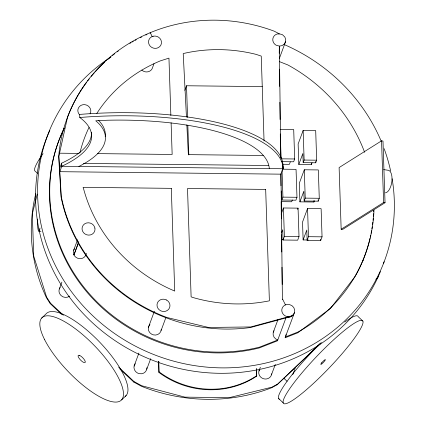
<?xml version="1.0" encoding="UTF-8"?>
<svg xmlns="http://www.w3.org/2000/svg" width="425" height="425" viewBox="0 0 425 425"><rect width="100%" height="100%" fill="white"/><g stroke="black" fill="none" stroke-linecap="round" stroke-linejoin="round"><path stroke-width="0.64" d="M37.235 194.161L32.321 213.871L33.729 256.132L46.591 297.075L50.405 303.083L63.383 315.26M59.622 168.597L61.63 163.179A145.616 48.083 -1.9 0 0 91.502 132.334M150.062 33.208L150.264 32.667L152.208 36.587M61.721 314.431L50.208 303.625L50.405 303.083M59.367 288.952L61.896 282.11M73.695 250.213L77.6 239.668M73.939 254.862L78.752 241.836M86.28 253.263A6.534 6.115 20.3 0 1 81 258.623A6.534 6.115 20.3 0 1 73.961 254.931L78.779 241.91M153.972 63.745L152.596 67.469A6.534 6.115 20.3 0 1 149.68 71.166L148.134 71.756A6.534 6.115 20.3 0 1 141.822 70.067M184.795 90.403L186.511 85.76L262.294 86.61M134.098 366.095L138.927 353.037M148.426 327.356L154.392 311.228M320.349 343.751L276.941 384.848L271.702 387.722A171.594 160.517 20.3 0 1 141.424 386.261L133.742 382.038L133.944 381.496L118.596 367.083M146.784 369.203L150.694 358.636M161.112 330.464L165.931 317.443M278.981 34.313L279.183 33.772L282.439 34.691L284.84 37.018A6.534 6.115 20.3 0 1 279.347 46.097L279.23 53.263M256.594 368.342L256.636 376.157A82.253 76.946 20.3 0 1 158.961 372.454L158.812 361.34M279.358 58.459L285.552 41.714M282.402 299.689L280.994 174.165L282.997 168.746L282.96 165.665A176.093 58.151 -1.9 0 0 79.666 114.421L79.767 117.502A145.616 48.083 -1.9 0 1 61.731 166.265L283.061 168.746L282.96 165.665M290.28 161.952L289.398 164.342L282.29 164.262M298.817 164.448L302.871 153.494L303.174 162.648L315.722 162.786L316.678 160.198L315.69 130.565L303.147 130.422L298.138 143.969L298.817 164.448L311.366 164.587L312.04 162.759M281.111 192.143L281.552 190.963L281.849 200.026L295.906 200.186L296.979 197.285L296.05 169.341L282.636 169.192M280.133 129.391L293.702 129.54L294.679 158.977L293.643 161.782L281.366 161.643M281.849 200.026L282.922 197.126L282.041 170.483M281.159 214.136L283.438 207.979L298.058 208.144L299.003 236.582L297.675 240.178L283.05 240.013L282.71 229.718L281.557 232.831M303.174 162.648L304.135 160.055L303.147 130.422M292.32 199.984L291.667 201.758L281.446 201.647M299.901 201.854L303.838 191.208L304.162 201.025L318.197 201.179L319.271 198.284L318.33 169.931L304.295 169.772L299.285 183.318L299.901 201.854L313.932 202.008L314.373 200.828M283.05 240.013L284.383 236.417L283.438 207.979M297.601 209.376L298.058 208.144M304.162 201.025L305.235 198.124L304.295 169.772M303.126 239.939L306.792 230.037L307.137 240.322L320.71 240.476L322.054 236.837L321.119 208.675L307.546 208.526L302.531 222.068L303.126 239.939L308.3 239.998M307.137 240.322L308.481 236.688L307.546 208.526M258.984 370.919L260.344 367.243M273.312 332.185L277.902 319.781M286.03 317.656L277.472 340.797L259.287 347.937A163.423 152.873 20.3 0 1 89.547 295.131A163.423 152.873 20.3 0 1 64.287 128.228M292.878 315.377L294.509 312.508A6.534 6.115 20.3 0 0 286.694 304.523L285.117 305.049A6.534 6.115 20.3 0 0 281.828 311.004A6.534 6.115 20.3 0 0 286.493 316.413L288.623 316.689L288.421 317.231L289.648 317.146L291.226 316.62L292.878 315.377L290.79 316.588L250.575 327.494A163.423 152.873 20.3 0 1 61.062 196.95L58.693 156.703A163.423 152.873 20.3 0 1 86.424 82.588M294.509 312.508L285.074 337.79L297.787 332.786L330.411 308.502L354.939 276.739A163.423 152.873 20.3 0 0 370.005 238.398M271.463 374.813L275.32 364.39M276.941 384.848L320.105 343.628M292.825 374.505L295.497 367.28M317.974 345.998L318.176 345.456M90.058 113.937L90.658 112.455A6.534 6.115 20.3 0 0 86.631 105.118A6.534 6.115 20.3 0 0 78.62 107.642L78.025 109.124A6.534 6.115 20.3 0 0 79.507 114.697M41.693 318.081L46.15 313.788A57.2 18.429 46.1 0 1 99.779 342.252A57.2 18.429 46.1 0 1 125.248 396.344M121.677 399.829L126.135 395.537M381.554 140.84L339.113 167.562L341.163 229.234L342.598 229.452L385.039 202.725L382.983 141.058L381.554 140.84L383.605 202.507L341.163 229.234M293.08 314.835L290.992 316.046L250.771 326.953L208.5 327.462L167.052 317.533A163.423 152.873 20.3 0 1 61.264 196.408L58.889 156.161L67.538 117.157A163.423 152.873 20.3 0 1 274.199 31.174L279.183 33.772L277.504 33.931A6.534 6.115 20.3 0 0 272.823 38.941A6.534 6.115 20.3 0 0 276.091 45.178L279.347 46.097L280.782 157.856M277.142 384.306L271.899 387.18L229.346 397.635L184.907 397.136L141.626 385.719L133.944 381.496M285.372 336.977L298.084 331.973A163.423 152.873 20.3 0 0 373.995 210.173M59.548 153.191L79.119 153.409M97.585 153.616L172.157 154.456L171.105 122.782M263.218 155.476L188.371 154.636L186.851 124.907M281.111 158.828L294.679 158.977M304.135 160.055L316.678 160.198M83.412 163.423L268.547 165.5M280.994 174.165L59.803 171.684L61.811 166.265L61.63 163.179L61.731 166.265M282.922 197.126L296.979 197.285M305.235 198.124L319.271 198.284M38.988 231.264L40.959 231.285M284.383 236.417L299.003 236.582M308.481 236.688L322.054 236.837M281.573 239.7L283.48 239.721M383.674 169.596L387.579 170.191A11.438 5.312 -81.3 0 1 391.919 180.954A11.438 5.312 -81.3 0 1 385.417 192.838M383.605 202.507L385.039 202.725M279.411 61.614L287.815 64.929A163.423 152.873 20.3 0 1 364.608 152.304M283.767 378.192L287.103 381.305M37.501 173.342L34.664 170.696A57.2 8.256 -47 0 1 43.053 153.675M119.892 369.033L133.742 382.038M362.881 321.125A57.2 8.473 -46.3 0 0 300.215 374.94A57.2 8.473 -46.3 0 0 306.117 389.969A57.2 8.473 -46.3 0 0 362.881 321.125L358.206 316.662A57.2 8.473 -46.3 0 0 344.739 322.054M278.582 398.438L283.263 402.9M50.208 303.625L46.389 297.617A171.594 160.517 20.3 0 1 35.774 193.694M282.604 299.147L285.473 304.927M73.961 254.931L73.435 253.38A6.534 6.115 20.3 0 1 74.465 248.811M186.447 116.981L183.212 53.561A149.207 139.575 20.3 0 1 256.116 54.379L261.237 56.095L264.058 140.914M320.668 239.19L320.71 240.476M318.155 199.872L318.197 201.179M315.679 161.479L315.722 162.786M313.889 200.685L313.932 202.008M311.318 163.264L311.366 164.587M280.282 133.965L281.09 158.169M256.482 371.53L256.636 376.157M186.511 85.76L187.563 117.385M187.829 125.29L188.812 154.939M170.861 115.526L168.953 58.124L160.278 60.897A149.207 139.575 20.3 0 0 96.836 113.395M158.589 361.223L158.961 372.454M279.438 69.163L279.655 86.387M279.862 102.287L280.08 119.51M280.288 135.405L280.511 152.628M280.782 173.825L280.936 185.752M281.138 201.652L281.361 218.875M281.568 234.77L281.786 251.993M281.982 267.229L282.205 284.453M69.7 296.113A6.534 6.115 20.3 0 1 59.633 293.67L59.107 292.118A6.534 6.115 20.3 0 1 60.138 287.55M146.923 367.604A6.534 6.115 20.3 0 1 139.076 373.618L137.482 373.012A6.534 6.115 20.3 0 1 135.267 363.715M271.676 373.766A6.534 6.115 20.3 0 1 268.377 378.383L266.799 378.909A6.534 6.115 20.3 0 1 260.015 376.327A6.534 6.115 20.3 0 1 259.659 369.474M279.368 399.218A57.2 8.473 -46.3 0 1 321.353 342.486M378.537 275.437A24.512 8.096 -1.9 0 1 375.859 279.262M273.987 330.735A6.534 6.115 20.3 0 0 277.775 339.984L259.59 347.124A163.423 152.873 20.3 0 1 90.079 294.578A163.423 152.873 20.3 0 1 64.297 128.005M286.041 334.496A6.534 6.115 20.3 0 1 285.791 336.079M373.718 210.327A163.423 152.873 20.3 0 1 373.665 211.65M373.57 213.632A163.423 152.873 20.3 0 1 373.394 216.277M373.235 218.259A163.423 152.873 20.3 0 1 373.044 220.24M372.831 222.211A163.423 152.873 20.3 0 1 372.502 224.841M372.22 226.801A163.423 152.873 20.3 0 1 371.918 228.756M371.583 230.706A163.423 152.873 20.3 0 1 371.105 233.288M370.712 235.211A163.423 152.873 20.3 0 1 370.297 237.129M161.256 329.407A6.534 6.115 20.3 0 1 153.409 334.879L151.81 334.273A6.534 6.115 20.3 0 1 149.956 324.578M87.598 81.021A163.423 152.873 20.3 0 1 89.207 78.949M91.274 76.388A163.423 152.873 20.3 0 1 94.286 72.866M95.168 71.873A163.423 152.873 20.3 0 1 104.513 62.369M107.982 59.25A163.423 152.873 20.3 0 1 110.511 57.093M112.561 55.409A163.423 152.873 20.3 0 1 114.638 53.768M117.231 51.802A163.423 152.873 20.3 0 1 118.288 51.027M129.869 43.371A163.423 152.873 20.3 0 1 131.012 42.691M132.164 42.022A163.423 152.873 20.3 0 1 133.322 41.363M135.076 40.391A163.423 152.873 20.3 0 1 136.25 39.759M140.393 37.618A163.423 152.873 20.3 0 1 141.589 37.028M145.807 35.052A163.423 152.873 20.3 0 1 147.018 34.51M79.921 152.793A149.207 139.575 20.3 0 1 89.011 127.431M269.312 168.592A164.714 54.389 -1.9 0 0 107.201 120.243L95.758 120.79A146.816 48.482 -1.9 0 1 78.869 166.457M98.6 120.418A146.816 48.482 -1.9 0 1 105.214 136.77M79.767 117.502A176.093 58.151 -1.9 0 1 283.061 168.746M39.998 228.039A13.074 1.647 -89.4 0 1 38.255 230.297A13.074 1.647 -89.4 0 1 37.368 219.082M256.833 375.615A82.253 76.946 20.3 0 1 159.163 371.912M392.132 178.76A179.764 168.162 20.3 0 1 271.357 361.643A179.764 168.162 20.3 0 1 57.104 268.844A179.764 168.162 20.3 0 1 110.952 56.977M284.043 44.476A179.764 168.162 20.3 0 1 381.23 141.27M384.147 148.676A179.764 168.162 20.3 0 1 390.639 171.009M380.412 271.57A179.764 168.162 20.3 0 1 146.848 357.93A179.764 168.162 20.3 0 1 49.852 130.464M384.099 261.731A179.764 168.162 20.3 0 1 383.451 263.601M363.147 260.127A163.423 152.873 20.3 0 1 362.69 261.364M321.767 362.748L321.327 363.311A3.267 0.483 -46.3 0 0 320.923 364.395L321.199 364.283A3.267 0.483 -46.3 0 0 324.376 361.271L324.817 360.708A3.267 0.483 -46.3 0 0 325.221 359.624L324.944 359.741A3.267 0.483 -46.3 0 0 321.767 362.748M153.149 36.226L151.603 36.821A6.534 6.115 20.3 0 0 149.079 44.476A6.534 6.115 20.3 0 0 156.852 48.19L158.398 47.6A6.534 6.115 20.3 0 0 160.926 39.939A6.534 6.115 20.3 0 0 153.149 36.226M171.302 188.344L83.098 187.356L83.534 188.631A153.887 143.953 20.3 0 0 174.718 291.061L171.302 188.344M265.673 189.401L187.51 188.525L191.117 296.857L193.03 297.537A153.887 143.953 20.3 0 0 269.381 300.826L265.673 189.401M79.613 355.459L78.922 355.268A4.903 1.578 46.1 0 0 78.322 356.894L78.763 357.76A4.903 1.578 46.1 0 0 83.762 362.451L84.448 362.642A4.903 1.578 46.1 0 0 85.053 361.016L84.612 360.156A4.903 1.578 46.1 0 0 79.613 355.459M166.446 299.981L164.852 299.375A6.534 6.115 20.3 0 0 157.377 303.02A6.534 6.115 20.3 0 0 160.528 310.707L162.127 311.312A6.534 6.115 20.3 0 0 169.596 307.663A6.534 6.115 20.3 0 0 166.446 299.981M94.908 228.087L94.387 226.536A6.534 6.115 20.3 0 0 86.525 223.008A6.534 6.115 20.3 0 0 82.152 229.813L82.678 231.365A6.534 6.115 20.3 0 0 90.541 234.892A6.534 6.115 20.3 0 0 94.908 228.087M44.683 339.772A57.2 18.429 46.1 0 0 117.125 401.992A57.2 18.429 46.1 0 0 83.257 335.102A57.2 18.429 46.1 0 0 44.683 339.772"/></g></svg>
